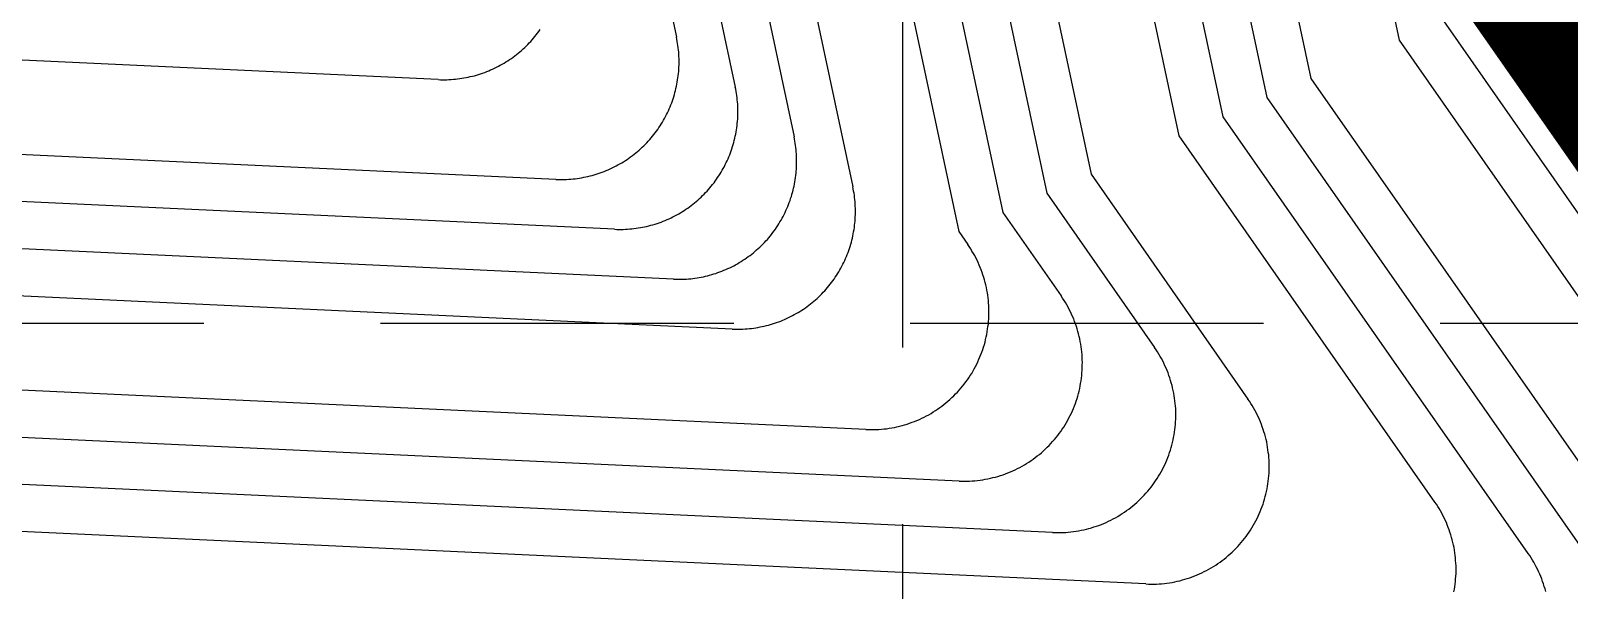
# Model space of a CAD drawing. Header units: inches. Extents: x 2439273 to 2445077, y 7048639 to 7057917.
# Drawn here: x 2442680.1 to 2442810.7, y 7051373.6 to 7051421.1 of the extents above; entities that cross this region are included whole.
import ezdxf

# ---------------------------------------------------------------- set-up
doc = ezdxf.new("R2010")
doc.units = ezdxf.units.IN
doc.header["$LTSCALE"] = 300
doc.header["$MEASUREMENT"] = 0
for name, pattern in [('DASHED', [0.29, 0.25, -0.04]), ('DASHEDX2', [0.165, 0.125, -0.04]), ('HIDDEN', [0.375, 0.25, -0.125])]:
    doc.linetypes.add(name, pattern=pattern)
for name, color, linetype in [('DRAINAGE_AREA', 250, 'DASHEDX2'), ('GRID', 254, 'HIDDEN'), ('PC', 43, 'DASHEDX2')]:
    doc.layers.add(name, color=color, linetype=linetype)

msp = doc.modelspace()

# ---------------------------------------------------------------- linework, layer by layer
at = {"layer": 'DRAINAGE_AREA', "color": 7, "linetype": 'DASHED', "const_width": 12, "flags": 128}
msp.add_lwpolyline([(2442257.68, 7051403.06), (2442257.73, 7051402.97), (2442257.78, 7051402.87), (2442257.84, 7051402.78), (2442257.89, 7051402.68), (2442257.94, 7051402.59), (2442258, 7051402.5), (2442258.05, 7051402.4), (2442258.11, 7051402.31), (2442258.16, 7051402.21), (2442258.22, 7051402.12), (2442258.27, 7051402.03), (2442258.33, 7051401.94), (2442258.38, 7051401.84), (2442258.44, 7051401.75), (2442258.5, 7051401.66), (2442258.55, 7051401.57), (2442258.61, 7051401.47), (2442258.67, 7051401.38), (2442258.72, 7051401.29), (2442258.78, 7051401.2), (2442258.84, 7051401.11), (2442258.9, 7051401.01), (2442258.95, 7051400.92), (2442259.01, 7051400.83), (2442259.07, 7051400.74), (2442259.13, 7051400.65), (2442259.19, 7051400.56), (2442259.25, 7051400.47), (2442259.31, 7051400.38), (2442259.37, 7051400.29), (2442259.43, 7051400.2), (2442259.49, 7051400.11), (2442259.55, 7051400.02), (2442259.61, 7051399.93), (2442259.67, 7051399.84), (2442259.73, 7051399.75), (2442259.79, 7051399.66), (2442259.86, 7051399.57), (2442259.92, 7051399.48), (2442259.98, 7051399.4), (2442260.04, 7051399.31), (2442260.11, 7051399.22), (2442260.17, 7051399.13), (2442260.23, 7051399.04), (2442260.3, 7051398.95), (2442260.36, 7051398.87), (2442260.42, 7051398.78), (2442260.49, 7051398.69), (2442260.55, 7051398.61), (2442260.62, 7051398.52), (2442260.68, 7051398.43), (2442260.75, 7051398.34), (2442260.81, 7051398.26), (2442260.88, 7051398.17), (2442260.94, 7051398.09), (2442261.01, 7051398), (2442261.07, 7051397.91), (2442261.14, 7051397.83), (2442261.21, 7051397.74), (2442261.27, 7051397.66), (2442261.34, 7051397.57), (2442261.41, 7051397.49), (2442261.48, 7051397.4), (2442261.54, 7051397.32), (2442261.61, 7051397.24), (2442261.68, 7051397.15), (2442261.75, 7051397.07), (2442261.82, 7051396.98), (2442261.89, 7051396.9), (2442261.95, 7051396.82), (2442262.02, 7051396.73), (2442262.09, 7051396.65), (2442262.16, 7051396.57), (2442262.23, 7051396.48), (2442262.3, 7051396.4), (2442262.37, 7051396.32), (2442262.44, 7051396.24), (2442262.51, 7051396.16), (2442262.59, 7051396.07), (2442262.66, 7051395.99), (2442262.73, 7051395.91), (2442262.8, 7051395.83), (2442262.87, 7051395.75), (2442262.94, 7051395.67), (2442263.02, 7051395.59), (2442263.09, 7051395.51), (2442263.16, 7051395.43), (2442263.23, 7051395.35), (2442263.31, 7051395.27), (2442263.38, 7051395.19), (2442263.45, 7051395.11), (2442263.53, 7051395.03), (2442263.6, 7051394.95), (2442263.68, 7051394.87), (2442263.75, 7051394.79), (2442263.83, 7051394.71), (2442263.9, 7051394.64), (2442263.98, 7051394.56), (2442264.05, 7051394.48), (2442264.13, 7051394.4), (2442264.39, 7051394.13), (2442264.66, 7051393.86), (2442264.93, 7051393.58), (2442265.2, 7051393.31), (2442265.47, 7051393.04), (2442265.74, 7051392.77), (2442266.02, 7051392.5), (2442266.29, 7051392.24), (2442266.57, 7051391.97), (2442266.84, 7051391.7), (2442267.12, 7051391.44), (2442267.4, 7051391.17), (2442267.67, 7051390.91), (2442267.95, 7051390.65), (2442268.23, 7051390.39), (2442268.51, 7051390.13), (2442268.8, 7051389.87), (2442269.08, 7051389.61), (2442269.36, 7051389.35), (2442269.65, 7051389.1), (2442269.93, 7051388.84), (2442270.22, 7051388.59), (2442270.5, 7051388.33), (2442270.79, 7051388.08), (2442271.08, 7051387.83), (2442271.37, 7051387.58), (2442271.66, 7051387.33), (2442271.95, 7051387.08), (2442272.24, 7051386.83), (2442272.53, 7051386.58), (2442272.83, 7051386.34), (2442273.12, 7051386.09), (2442273.42, 7051385.85), (2442273.71, 7051385.6), (2442274.01, 7051385.36), (2442274.31, 7051385.12), (2442274.61, 7051384.88), (2442274.9, 7051384.64), (2442275.2, 7051384.4), (2442275.5, 7051384.17), (2442275.81, 7051383.93), (2442276.11, 7051383.69), (2442276.41, 7051383.46), (2442276.71, 7051383.23), (2442277.02, 7051382.99), (2442277.32, 7051382.76), (2442277.63, 7051382.53), (2442277.94, 7051382.3), (2442278.24, 7051382.08), (2442278.55, 7051381.85), (2442278.86, 7051381.62), (2442279.17, 7051381.4), (2442279.48, 7051381.17), (2442279.79, 7051380.95), (2442280.1, 7051380.73), (2442280.42, 7051380.51), (2442280.73, 7051380.29), (2442281.04, 7051380.07), (2442281.36, 7051379.85), (2442281.68, 7051379.63), (2442281.99, 7051379.42), (2442282.31, 7051379.2), (2442282.63, 7051378.99), (2442282.94, 7051378.77), (2442283.26, 7051378.56), (2442283.58, 7051378.35), (2442283.9, 7051378.14), (2442284.23, 7051377.93), (2442284.55, 7051377.73), (2442284.87, 7051377.52), (2442285.19, 7051377.32), (2442285.52, 7051377.11), (2442285.84, 7051376.91), (2442286.17, 7051376.71), (2442286.49, 7051376.5), (2442286.82, 7051376.3), (2442287.15, 7051376.11), (2442287.47, 7051375.91), (2442287.8, 7051375.71), (2442288.13, 7051375.52), (2442288.46, 7051375.32), (2442288.79, 7051375.13), (2442289.12, 7051374.94), (2442289.46, 7051374.74), (2442289.79, 7051374.55), (2442290.12, 7051374.36), (2442290.45, 7051374.18), (2442290.79, 7051373.99), (2442291.12, 7051373.8), (2442291.46, 7051373.62), (2442291.79, 7051373.44), (2442292.13, 7051373.25), (2442292.47, 7051373.07), (2442292.81, 7051372.89), (2442293.14, 7051372.71), (2442293.48, 7051372.53), (2442293.82, 7051372.36), (2442294.16, 7051372.18), (2442294.5, 7051372.01), (2442294.85, 7051371.83), (2442295.51, 7051371.5), (2442296.17, 7051371.17), (2442296.84, 7051370.84), (2442297.51, 7051370.51), (2442298.18, 7051370.19), (2442298.85, 7051369.87), (2442299.52, 7051369.56), (2442300.19, 7051369.24), (2442300.87, 7051368.93), (2442301.54, 7051368.62), (2442302.22, 7051368.32), (2442302.9, 7051368.01), (2442303.58, 7051367.71), (2442304.26, 7051367.42), (2442304.94, 7051367.12), (2442305.62, 7051366.83), (2442306.31, 7051366.54), (2442306.99, 7051366.26), (2442307.68, 7051365.97), (2442308.37, 7051365.69), (2442309.06, 7051365.42), (2442309.75, 7051365.14), (2442310.44, 7051364.87), (2442311.13, 7051364.6), (2442311.83, 7051364.34), (2442312.52, 7051364.08), (2442313.22, 7051363.82), (2442313.91, 7051363.56), (2442314.61, 7051363.31), (2442315.31, 7051363.06), (2442316.01, 7051362.81), (2442316.71, 7051362.56), (2442317.41, 7051362.32), (2442318.12, 7051362.08), (2442318.82, 7051361.85), (2442319.53, 7051361.61), (2442320.23, 7051361.38), (2442320.94, 7051361.16), (2442321.65, 7051360.93), (2442322.36, 7051360.71), (2442323.07, 7051360.5), (2442323.78, 7051360.28), (2442324.49, 7051360.07), (2442325.2, 7051359.86), (2442325.92, 7051359.65), (2442326.63, 7051359.45), (2442327.35, 7051359.25), (2442328.06, 7051359.05), (2442328.78, 7051358.86), (2442329.5, 7051358.67), (2442330.22, 7051358.48), (2442330.94, 7051358.3), (2442331.66, 7051358.12), (2442332.38, 7051357.94), (2442333.1, 7051357.76), (2442333.82, 7051357.59), (2442334.55, 7051357.42), (2442335.27, 7051357.25), (2442335.99, 7051357.09), (2442336.72, 7051356.93), (2442337.45, 7051356.77), (2442338.17, 7051356.62), (2442338.9, 7051356.47), (2442339.63, 7051356.32), (2442340.36, 7051356.18), (2442341.09, 7051356.03), (2442341.81, 7051355.89), (2442342.55, 7051355.76), (2442343.28, 7051355.63), (2442344.01, 7051355.5), (2442344.74, 7051355.37), (2442345.47, 7051355.25), (2442346.2, 7051355.13), (2442346.94, 7051355.01), (2442347.67, 7051354.9), (2442348.41, 7051354.78), (2442349.14, 7051354.68), (2442349.88, 7051354.57), (2442350.61, 7051354.47), (2442351.35, 7051354.37), (2442352.09, 7051354.28), (2442352.82, 7051354.18), (2442353.56, 7051354.1), (2442354.3, 7051354.01), (2442355.04, 7051353.93), (2442355.77, 7051353.85), (2442356.51, 7051353.77), (2442357.25, 7051353.7), (2442357.99, 7051353.63), (2442358.73, 7051353.56), (2442359.47, 7051353.49), (2442360.21, 7051353.43), (2442360.95, 7051353.37), (2442361.69, 7051353.32), (2442362.43, 7051353.27), (2442363.17, 7051353.22), (2442363.92, 7051353.17), (2442364.66, 7051353.13), (2442365.4, 7051353.09), (2442366.14, 7051353.06), (2442854.12, 7051330.34), (2442854.34, 7051330.33), (2442854.56, 7051330.33), (2442854.79, 7051330.33), (2442855.01, 7051330.34), (2442855.23, 7051330.35), (2442855.45, 7051330.37), (2442855.68, 7051330.39), (2442855.9, 7051330.42), (2442856.12, 7051330.45), (2442856.34, 7051330.48), (2442856.56, 7051330.53), (2442856.77, 7051330.57), (2442856.99, 7051330.62), (2442857.21, 7051330.68), (2442857.42, 7051330.74), (2442857.63, 7051330.8), (2442857.84, 7051330.88), (2442858.05, 7051330.95), (2442858.26, 7051331.03), (2442858.47, 7051331.11), (2442858.67, 7051331.2), (2442858.87, 7051331.3), (2442859.07, 7051331.39), (2442859.27, 7051331.5), (2442859.47, 7051331.6), (2442859.66, 7051331.71), (2442859.85, 7051331.83), (2442860.04, 7051331.95), (2442860.23, 7051332.07), (2442860.41, 7051332.2), (2442860.59, 7051332.33), (2442860.76, 7051332.47), (2442860.94, 7051332.61), (2442861.11, 7051332.75), (2442861.27, 7051332.9), (2442861.44, 7051333.05), (2442861.6, 7051333.2), (2442861.76, 7051333.36), (2442861.91, 7051333.52), (2442862.06, 7051333.69), (2442862.21, 7051333.85), (2442862.35, 7051334.03), (2442862.49, 7051334.2), (2442862.62, 7051334.38), (2442862.75, 7051334.56), (2442862.88, 7051334.74), (2442863, 7051334.93), (2442863.12, 7051335.12), (2442863.23, 7051335.31), (2442863.34, 7051335.5), (2442863.45, 7051335.7), (2442863.55, 7051335.9), (2442863.64, 7051336.1), (2442863.74, 7051336.3), (2442863.82, 7051336.5), (2442863.91, 7051336.71), (2442863.99, 7051336.92), (2442864.06, 7051337.13), (2442864.13, 7051337.34), (2442864.19, 7051337.55), (2442864.25, 7051337.77), (2442864.31, 7051337.99), (2442864.36, 7051338.2), (2442864.4, 7051338.42), (2442864.44, 7051338.64), (2442864.48, 7051338.86), (2442864.51, 7051339.08), (2442864.53, 7051339.3), (2442864.55, 7051339.52), (2442864.57, 7051339.75), (2442864.58, 7051339.97), (2442864.58, 7051340.19), (2442864.58, 7051340.41), (2442864.58, 7051340.64), (2442864.57, 7051340.86), (2442864.56, 7051341.08), (2442864.54, 7051341.3), (2442864.51, 7051341.52), (2442864.48, 7051341.74), (2442864.45, 7051341.96), (2442864.41, 7051342.18), (2442864.37, 7051342.4), (2442864.32, 7051342.62), (2442864.27, 7051342.84), (2442864.21, 7051343.05), (2442864.14, 7051343.26), (2442864.08, 7051343.48), (2442864, 7051343.69), (2442863.93, 7051343.9), (2442863.84, 7051344.1), (2442863.76, 7051344.31), (2442863.67, 7051344.51), (2442863.57, 7051344.71), (2442863.47, 7051344.91), (2442863.37, 7051345.11), (2442863.26, 7051345.3), (2442863.15, 7051345.49), (2442863.03, 7051345.68), (2442862.91, 7051345.87), (2442862.78, 7051346.06), (2442807.54, 7051425.15), (2442770.52, 7051598.66), (2442753.2, 7051827.92), (2442761.9, 7052001.58), (2442766.41, 7052063.11), (2442802.07, 7052281.18), (2442802.14, 7052281.63), (2442802.2, 7052282.09), (2442802.24, 7052282.54), (2442802.27, 7052282.99), (2442802.3, 7052283.45), (2442802.31, 7052283.91), (2442802.31, 7052284.36), (2442802.29, 7052284.82), (2442802.27, 7052285.27), (2442802.23, 7052285.73), (2442802.18, 7052286.18), (2442802.13, 7052286.64), (2442802.06, 7052287.09), (2442801.97, 7052287.54), (2442801.88, 7052287.98), (2442801.78, 7052288.43), (2442801.66, 7052288.87), (2442801.53, 7052289.31), (2442801.4, 7052289.74), (2442801.25, 7052290.17), (2442801.09, 7052290.6), (2442800.92, 7052291.02), (2442800.74, 7052291.44), (2442800.54, 7052291.86), (2442800.34, 7052292.26), (2442800.13, 7052292.67), (2442799.91, 7052293.07), (2442799.67, 7052293.46), (2442799.43, 7052293.85), (2442799.18, 7052294.23), (2442798.92, 7052294.6), (2442798.65, 7052294.97), (2442798.37, 7052295.33), (2442798.08, 7052295.68), (2442797.78, 7052296.03), (2442797.47, 7052296.36), (2442797.16, 7052296.69), (2442796.83, 7052297.01), (2442796.5, 7052297.33), (2442796.16, 7052297.63), (2442795.81, 7052297.93), (2442795.46, 7052298.22), (2442795.1, 7052298.49), (2442794.73, 7052298.76), (2442794.35, 7052299.02), (2442793.97, 7052299.27), (2442793.58, 7052299.51), (2442793.19, 7052299.74), (2442792.79, 7052299.96), (2442792.38, 7052300.17), (2442791.97, 7052300.37), (2442791.56, 7052300.56), (2442791.14, 7052300.74), (2442790.72, 7052300.91), (2442790.29, 7052301.06), (2442789.85, 7052301.21), (2442789.42, 7052301.35), (2442788.98, 7052301.47), (2442788.54, 7052301.58), (2442788.09, 7052301.68), (2442787.65, 7052301.77), (2442787.2, 7052301.85), (2442786.74, 7052301.92), (2442786.29, 7052301.98), (2442785.84, 7052302.02), (2442785.38, 7052302.05), (2442784.93, 7052302.08), (2442784.47, 7052302.09), (2442784.01, 7052302.08), (2442783.56, 7052302.07), (2442783.1, 7052302.05), (2442782.65, 7052302.01), (2442782.19, 7052301.96), (2442781.74, 7052301.9), (2442781.29, 7052301.83), (2442780.84, 7052301.75), (2442780.4, 7052301.66), (2442779.95, 7052301.55), (2442779.51, 7052301.44), (2442779.07, 7052301.31), (2442778.64, 7052301.17), (2442778.21, 7052301.02), (2442777.78, 7052300.86), (2442777.35, 7052300.69), (2442776.94, 7052300.51), (2442776.52, 7052300.32), (2442776.11, 7052300.11), (2442775.71, 7052299.9), (2442775.31, 7052299.68), (2442774.92, 7052299.44), (2442774.53, 7052299.2), (2442774.15, 7052298.95), (2442773.78, 7052298.69), (2442773.41, 7052298.42), (2442773.05, 7052298.13), (2442772.7, 7052297.84), (2442772.36, 7052297.55), (2442772.02, 7052297.24), (2442771.69, 7052296.92), (2442771.37, 7052296.6), (2442665.79, 7052187.43), (2442317.34, 7051768.83), (2442315.91, 7051767.05), (2442314.48, 7051765.25), (2442313.06, 7051763.46), (2442311.64, 7051761.66), (2442310.23, 7051759.85), (2442308.82, 7051758.04), (2442307.42, 7051756.23), (2442306.02, 7051754.41), (2442304.63, 7051752.59), (2442303.25, 7051750.77), (2442301.87, 7051748.94), (2442300.5, 7051747.1), (2442299.13, 7051745.27), (2442297.76, 7051743.42), (2442296.41, 7051741.58), (2442295.06, 7051739.73), (2442293.71, 7051737.88), (2442292.37, 7051736.02), (2442291.03, 7051734.16), (2442289.7, 7051732.29), (2442288.38, 7051730.42), (2442287.06, 7051728.55), (2442285.75, 7051726.67), (2442284.44, 7051724.79), (2442283.14, 7051722.9), (2442281.84, 7051721.01), (2442280.55, 7051719.12), (2442279.27, 7051717.22), (2442277.99, 7051715.32), (2442276.71, 7051713.42), (2442275.45, 7051711.51), (2442274.18, 7051709.6), (2442272.93, 7051707.68), (2442271.68, 7051705.76), (2442270.43, 7051703.84), (2442269.19, 7051701.91), (2442267.96, 7051699.98), (2442266.73, 7051698.05), (2442265.51, 7051696.11), (2442264.29, 7051694.17), (2442263.08, 7051692.22), (2442261.88, 7051690.27), (2442260.68, 7051688.32), (2442259.48, 7051686.36), (2442258.3, 7051684.41), (2442257.12, 7051682.44), (2442255.94, 7051680.48), (2442254.77, 7051678.51), (2442253.61, 7051676.53), (2442252.45, 7051674.56), (2442251.3, 7051672.57), (2442250.15, 7051670.59), (2442249.01, 7051668.6), (2442247.88, 7051666.61), (2442246.75, 7051664.62), (2442245.62, 7051662.62), (2442244.51, 7051660.62), (2442243.4, 7051658.62), (2442242.29, 7051656.61), (2442241.19, 7051654.6), (2442240.1, 7051652.59), (2442239.02, 7051650.57), (2442237.93, 7051648.55), (2442236.86, 7051646.52), (2442235.79, 7051644.5), (2442234.73, 7051642.47), (2442233.67, 7051640.44), (2442232.62, 7051638.4), (2442231.58, 7051636.36), (2442230.54, 7051634.32), (2442229.51, 7051632.27), (2442228.48, 7051630.22), (2442227.46, 7051628.17), (2442226.45, 7051626.12), (2442225.44, 7051624.06), (2442224.44, 7051622), (2442223.44, 7051619.94), (2442222.45, 7051617.87), (2442221.47, 7051615.8), (2442220.49, 7051613.73), (2442219.52, 7051611.65), (2442218.56, 7051609.57), (2442217.6, 7051607.49), (2442216.65, 7051605.41), (2442215.7, 7051603.32), (2442214.76, 7051601.23), (2442213.83, 7051599.14), (2442212.9, 7051597.04), (2442211.98, 7051594.95), (2442211.06, 7051592.85), (2442210.16, 7051590.74), (2442209.25, 7051588.64), (2442208.36, 7051586.53), (2442207.47, 7051584.42), (2442206.58, 7051582.3), (2442205.71, 7051580.19), (2442204.84, 7051578.07), (2442203.97, 7051575.95), (2442203.11, 7051573.82), (2442202.26, 7051571.69), (2442202.1, 7051571.3), (2442201.95, 7051570.9), (2442201.79, 7051570.5), (2442201.64, 7051570.1), (2442201.48, 7051569.7), (2442201.33, 7051569.3), (2442201.18, 7051568.9), (2442201.02, 7051568.5), (2442200.87, 7051568.1), (2442200.72, 7051567.7), (2442200.58, 7051567.3), (2442200.43, 7051566.89), (2442200.28, 7051566.49), (2442200.14, 7051566.09), (2442199.99, 7051565.68), (2442199.85, 7051565.28), (2442199.71, 7051564.88), (2442199.56, 7051564.47), (2442199.42, 7051564.07), (2442199.28, 7051563.66), (2442199.15, 7051563.26), (2442199.01, 7051562.85), (2442198.87, 7051562.45), (2442198.74, 7051562.04), (2442198.6, 7051561.63), (2442198.47, 7051561.23), (2442198.33, 7051560.82), (2442198.2, 7051560.41), (2442198.07, 7051560), (2442197.94, 7051559.6), (2442197.81, 7051559.19), (2442197.69, 7051558.78), (2442197.56, 7051558.37), (2442197.43, 7051557.96), (2442197.31, 7051557.55), (2442197.18, 7051557.14), (2442197.06, 7051556.73), (2442196.94, 7051556.32), (2442196.82, 7051555.91), (2442196.7, 7051555.5), (2442196.58, 7051555.08), (2442196.46, 7051554.67), (2442196.35, 7051554.26), (2442196.23, 7051553.85), (2442196.12, 7051553.44), (2442196, 7051553.02), (2442195.89, 7051552.61), (2442195.78, 7051552.2), (2442195.67, 7051551.78), (2442195.56, 7051551.37), (2442195.45, 7051550.95), (2442195.34, 7051550.54), (2442195.23, 7051550.12), (2442195.13, 7051549.71), (2442195.02, 7051549.29), (2442194.92, 7051548.88), (2442194.82, 7051548.46), (2442194.72, 7051548.05), (2442194.62, 7051547.63), (2442194.52, 7051547.21), (2442194.42, 7051546.8), (2442194.32, 7051546.38), (2442194.22, 7051545.96), (2442194.13, 7051545.54), (2442194.03, 7051545.13), (2442193.94, 7051544.71), (2442193.85, 7051544.29), (2442193.76, 7051543.87), (2442193.66, 7051543.45), (2442193.58, 7051543.03), (2442193.49, 7051542.61), (2442193.4, 7051542.2), (2442193.31, 7051541.78), (2442193.23, 7051541.36), (2442193.14, 7051540.94), (2442193.06, 7051540.52), (2442192.98, 7051540.1), (2442192.9, 7051539.68), (2442192.82, 7051539.25), (2442192.74, 7051538.83), (2442192.66, 7051538.41), (2442192.58, 7051537.99), (2442192.51, 7051537.57), (2442192.43, 7051537.15), (2442192.36, 7051536.73), (2442192.28, 7051536.3), (2442192.21, 7051535.88), (2442192.14, 7051535.46), (2442192.07, 7051535.04), (2442192, 7051534.61), (2442191.93, 7051534.19), (2442191.87, 7051533.77), (2442191.8, 7051533.34), (2442191.74, 7051532.92), (2442191.67, 7051532.5), (2442191.61, 7051532.07), (2442191.55, 7051531.65), (2442191.49, 7051531.23), (2442191.43, 7051530.8), (2442191.37, 7051530.38), (2442191.35, 7051530.25), (2442191.34, 7051530.12), (2442191.32, 7051529.99), (2442191.31, 7051529.87), (2442191.29, 7051529.74), (2442191.28, 7051529.61), (2442191.27, 7051529.48), (2442191.26, 7051529.35), (2442191.24, 7051529.22), (2442191.24, 7051529.1), (2442191.23, 7051528.97), (2442191.22, 7051528.84), (2442191.21, 7051528.71), (2442191.21, 7051528.58), (2442191.2, 7051528.45), (2442191.19, 7051528.32), (2442191.19, 7051528.2), (2442191.19, 7051528.07), (2442191.19, 7051527.94), (2442191.18, 7051527.81), (2442191.18, 7051527.68), (2442191.18, 7051527.55), (2442191.19, 7051527.42), (2442191.19, 7051527.29), (2442191.19, 7051527.16), (2442191.19, 7051527.04), (2442191.2, 7051526.91), (2442191.2, 7051526.78), (2442191.21, 7051526.65), (2442191.22, 7051526.52), (2442191.22, 7051526.39), (2442191.23, 7051526.26), (2442191.24, 7051526.14), (2442191.25, 7051526.01), (2442191.26, 7051525.88), (2442191.28, 7051525.75), (2442191.29, 7051525.62), (2442191.3, 7051525.49), (2442191.32, 7051525.37), (2442191.33, 7051525.24), (2442191.35, 7051525.11), (2442191.36, 7051524.98), (2442191.38, 7051524.85), (2442191.4, 7051524.73), (2442191.42, 7051524.6), (2442191.44, 7051524.47), (2442191.46, 7051524.35), (2442191.48, 7051524.22), (2442191.51, 7051524.09), (2442191.53, 7051523.97), (2442191.55, 7051523.84), (2442191.58, 7051523.71), (2442191.6, 7051523.59), (2442191.63, 7051523.46), (2442191.66, 7051523.33), (2442191.69, 7051523.21), (2442191.72, 7051523.08), (2442191.75, 7051522.96), (2442191.78, 7051522.83), (2442191.81, 7051522.71), (2442191.84, 7051522.58), (2442191.87, 7051522.46), (2442191.91, 7051522.33), (2442191.94, 7051522.21), (2442191.98, 7051522.09), (2442192.01, 7051521.96), (2442192.05, 7051521.84), (2442192.09, 7051521.72), (2442192.13, 7051521.59), (2442192.17, 7051521.47), (2442192.21, 7051521.35), (2442192.25, 7051521.23), (2442192.29, 7051521.1), (2442192.33, 7051520.98), (2442192.38, 7051520.86), (2442192.42, 7051520.74), (2442192.47, 7051520.62), (2442192.51, 7051520.5), (2442192.56, 7051520.38), (2442192.61, 7051520.26), (2442192.65, 7051520.14), (2442192.7, 7051520.02), (2442192.75, 7051519.9), (2442192.8, 7051519.78), (2442192.85, 7051519.66), (2442192.91, 7051519.55), (2442192.96, 7051519.43), (2442193.01, 7051519.31), (2442193.07, 7051519.2), (2442193.12, 7051519.08), (2442193.18, 7051518.96), (2442193.23, 7051518.85), (2442193.29, 7051518.73), (2442193.35, 7051518.62), (2442193.41, 7051518.5), (2442193.47, 7051518.39), (2442193.53, 7051518.27), (2442193.59, 7051518.16), (2442193.65, 7051518.05), (2442193.71, 7051517.93), (2442257.68, 7051403.06)], close=True, dxfattribs=at)
at = {"layer": 'GRID', "linetype": 'HIDDEN', "ltscale": 0.4}
for p, q in [((2442754.12, 7049369.17), (2442754.12, 7057765.42)), ((2439424.76, 7051396.22), (2444925.44, 7051396.22))]:
    msp.add_line(p, q, dxfattribs=at)
at = {"layer": 'PC', "color": 24, "linetype": 'Continuous', "flags": 128}
for points in [[(2442366.33, 7051357.05), (2442848.7, 7051334.6), (2442855.83, 7051349.03), (2442803.79, 7051423.52), (2442766.55, 7051598.09), (2442749.19, 7051827.87), (2442757.9, 7052001.82), (2442762.43, 7052063.58), (2442795.96, 7052268.58)], [(2442789.84, 7052255.98), (2442758.45, 7052064.05), (2442753.91, 7052002.07), (2442745.18, 7051827.82), (2442762.58, 7051597.52), (2442800.05, 7051421.9), (2442847.75, 7051353.6), (2442840.33, 7051338.99), (2442366.51, 7051361.05)], [(2442838.92, 7051359.26), (2442796.31, 7051420.27), (2442758.61, 7051596.95), (2442741.17, 7051827.77), (2442749.92, 7052002.31), (2442754.48, 7052064.52), (2442783.73, 7052243.38)], [(2442823.11, 7051367.92), (2442788.82, 7051417.02), (2442750.68, 7051595.81), (2442733.16, 7051827.67), (2442741.93, 7052002.81), (2442746.52, 7052065.46), (2442771.5, 7052218.18)], [(2442815.18, 7051372.3), (2442785.08, 7051415.39), (2442746.71, 7051595.23), (2442729.15, 7051827.62), (2442737.94, 7052003.05), (2442742.55, 7052065.93), (2442765.39, 7052205.58)], [(2442807.24, 7051376.67), (2442781.33, 7051413.76), (2442742.74, 7051594.66), (2442725.14, 7051827.56), (2442733.95, 7052003.3), (2442738.57, 7052066.4), (2442759.27, 7052192.98)], [(2442799.31, 7051381.04), (2442777.59, 7051412.14), (2442738.77, 7051594.09), (2442721.14, 7051827.51), (2442729.95, 7052003.55), (2442734.59, 7052066.87), (2442753.16, 7052180.38)], [(2442740.93, 7052155.17), (2442726.64, 7052067.81), (2442721.97, 7052004.04), (2442713.12, 7051827.41), (2442730.84, 7051592.95), (2442770.11, 7051408.88), (2442783.44, 7051389.79)], [(2442734.86, 7052142.84), (2442722.67, 7052068.28), (2442717.98, 7052004.28), (2442709.11, 7051827.36), (2442726.87, 7051592.38), (2442766.36, 7051407.26), (2442775.51, 7051394.17)], [(2442728.84, 7052130.81), (2442718.69, 7052068.75), (2442713.98, 7052004.53), (2442705.11, 7051827.31), (2442722.9, 7051591.81), (2442762.62, 7051405.63), (2442767.57, 7051398.54)], [(2442722.76, 7052118.42), (2442714.71, 7052069.22), (2442709.99, 7052004.78), (2442701.1, 7051827.26), (2442718.93, 7051591.24), (2442758.88, 7051404.01), (2442759.64, 7051402.91)], [(2442710.72, 7052094.36), (2442706.76, 7052070.16), (2442702.01, 7052005.27), (2442693.08, 7051827.16), (2442710.99, 7051590.1), (2442749.88, 7051407.81)], [(2442704.7, 7052082.33), (2442702.78, 7052070.63), (2442698.01, 7052005.52), (2442689.08, 7051827.11), (2442707.03, 7051589.53), (2442744.89, 7051412.05)], [(2442698.86, 7052071.83), (2442694.02, 7052005.76), (2442685.07, 7051827.06), (2442703.06, 7051588.96), (2442739.9, 7051416.28)], [(2442693.94, 7052059.38), (2442690.03, 7052006.01), (2442681.06, 7051827.01), (2442699.09, 7051588.39), (2442734.9, 7051420.52)], [(2442857.35, 7051330.19), (2442864.14, 7051344.11), (2442807.54, 7051425.15), (2442770.52, 7051598.66), (2442753.2, 7051827.92)], [(2442714.67, 7051416.92), (2442369.86, 7051432.97)], [(2442724.66, 7051408.44), (2442369.49, 7051424.98)], [(2442729.65, 7051404.21), (2442369.3, 7051420.98)], [(2442714.67, 7051416.92), (2442714.85, 7051416.91), (2442715.04, 7051416.91), (2442715.22, 7051416.91), (2442715.4, 7051416.91), (2442715.58, 7051416.92), (2442715.77, 7051416.93), (2442715.95, 7051416.94), (2442716.13, 7051416.96), (2442716.31, 7051416.98), (2442716.49, 7051417), (2442716.67, 7051417.03), (2442716.85, 7051417.06), (2442717.03, 7051417.09), (2442717.21, 7051417.13), (2442717.39, 7051417.17), (2442717.57, 7051417.21), (2442717.75, 7051417.25), (2442717.92, 7051417.3), (2442718.1, 7051417.36), (2442718.27, 7051417.41), (2442718.44, 7051417.47), (2442718.62, 7051417.53), (2442718.79, 7051417.6), (2442718.96, 7051417.67), (2442719.12, 7051417.74), (2442719.29, 7051417.81), (2442719.46, 7051417.89), (2442719.62, 7051417.97), (2442719.78, 7051418.05), (2442719.94, 7051418.14), (2442720.1, 7051418.23), (2442720.26, 7051418.32), (2442720.42, 7051418.42), (2442720.57, 7051418.51), (2442720.72, 7051418.62), (2442720.88, 7051418.72), (2442721.02, 7051418.82), (2442721.17, 7051418.93), (2442721.32, 7051419.05), (2442721.46, 7051419.16), (2442721.6, 7051419.28), (2442721.74, 7051419.4), (2442721.87, 7051419.52), (2442722.01, 7051419.64), (2442722.14, 7051419.77), (2442722.27, 7051419.9), (2442722.39, 7051420.03), (2442722.52, 7051420.16), (2442722.64, 7051420.3), (2442722.76, 7051420.44), (2442722.88, 7051420.58), (2442722.99, 7051420.72), (2442723.1, 7051420.87), (2442723.21, 7051421.01), (2442723.32, 7051421.16)], [(2442724.66, 7051408.44), (2442724.84, 7051408.44), (2442725.02, 7051408.43), (2442725.21, 7051408.43), (2442725.39, 7051408.44), (2442725.57, 7051408.44), (2442725.75, 7051408.45), (2442725.94, 7051408.47), (2442726.12, 7051408.48), (2442726.3, 7051408.5), (2442726.48, 7051408.53), (2442726.66, 7051408.55), (2442726.84, 7051408.58), (2442727.02, 7051408.62), (2442727.2, 7051408.65), (2442727.38, 7051408.69), (2442727.56, 7051408.73), (2442727.73, 7051408.78), (2442727.91, 7051408.83), (2442728.09, 7051408.88), (2442728.26, 7051408.94), (2442728.43, 7051409), (2442728.6, 7051409.06), (2442728.77, 7051409.12), (2442728.94, 7051409.19), (2442729.11, 7051409.26), (2442729.28, 7051409.34), (2442729.45, 7051409.42), (2442729.61, 7051409.5), (2442729.77, 7051409.58), (2442729.93, 7051409.67), (2442730.09, 7051409.76), (2442730.25, 7051409.85), (2442730.41, 7051409.94), (2442730.56, 7051410.04), (2442730.71, 7051410.14), (2442730.86, 7051410.24), (2442731.01, 7051410.35), (2442731.16, 7051410.46), (2442731.3, 7051410.57), (2442731.45, 7051410.69), (2442731.59, 7051410.8), (2442731.72, 7051410.92), (2442731.86, 7051411.04), (2442732, 7051411.17), (2442732.13, 7051411.3), (2442732.26, 7051411.42), (2442732.38, 7051411.56), (2442732.51, 7051411.69), (2442732.63, 7051411.83), (2442732.75, 7051411.96), (2442732.87, 7051412.1), (2442732.98, 7051412.25), (2442733.09, 7051412.39), (2442733.2, 7051412.54), (2442733.31, 7051412.69), (2442733.41, 7051412.84), (2442733.51, 7051412.99), (2442733.61, 7051413.14), (2442733.71, 7051413.3), (2442733.8, 7051413.46), (2442733.89, 7051413.62), (2442733.97, 7051413.78), (2442734.06, 7051413.94), (2442734.14, 7051414.1), (2442734.22, 7051414.27), (2442734.29, 7051414.44), (2442734.36, 7051414.6), (2442734.43, 7051414.77), (2442734.5, 7051414.95), (2442734.56, 7051415.12), (2442734.62, 7051415.29), (2442734.67, 7051415.46), (2442734.72, 7051415.64), (2442734.77, 7051415.81), (2442734.82, 7051415.99), (2442734.86, 7051416.17), (2442734.9, 7051416.35), (2442734.94, 7051416.53), (2442734.97, 7051416.71), (2442735, 7051416.89), (2442735.03, 7051417.07), (2442735.05, 7051417.25), (2442735.07, 7051417.43), (2442735.09, 7051417.61), (2442735.1, 7051417.79), (2442735.11, 7051417.98), (2442735.12, 7051418.16), (2442735.12, 7051418.34), (2442735.12, 7051418.53), (2442735.12, 7051418.71), (2442735.11, 7051418.89), (2442735.1, 7051419.07), (2442735.09, 7051419.26), (2442735.07, 7051419.44), (2442735.05, 7051419.62), (2442735.03, 7051419.8), (2442735, 7051419.98), (2442734.97, 7051420.16), (2442734.94, 7051420.34), (2442734.9, 7051420.52)], [(2442734.65, 7051399.97), (2442369.12, 7051416.99)], [(2442729.65, 7051404.21), (2442729.83, 7051404.2), (2442730.02, 7051404.2), (2442730.2, 7051404.2), (2442730.38, 7051404.2), (2442730.57, 7051404.21), (2442730.75, 7051404.22), (2442730.93, 7051404.23), (2442731.11, 7051404.25), (2442731.29, 7051404.27), (2442731.48, 7051404.29), (2442731.66, 7051404.32), (2442731.84, 7051404.35), (2442732.02, 7051404.38), (2442732.2, 7051404.42), (2442732.37, 7051404.45), (2442732.55, 7051404.5), (2442732.73, 7051404.54), (2442732.9, 7051404.59), (2442733.08, 7051404.65), (2442733.25, 7051404.7), (2442733.43, 7051404.76), (2442733.6, 7051404.82), (2442733.77, 7051404.89), (2442733.94, 7051404.96), (2442734.11, 7051405.03), (2442734.27, 7051405.1), (2442734.44, 7051405.18), (2442734.6, 7051405.26), (2442734.77, 7051405.34), (2442734.93, 7051405.43), (2442735.09, 7051405.52), (2442735.24, 7051405.61), (2442735.4, 7051405.71), (2442735.55, 7051405.8), (2442735.71, 7051405.9), (2442735.86, 7051406.01), (2442736.01, 7051406.11), (2442736.15, 7051406.22), (2442736.3, 7051406.34), (2442736.44, 7051406.45), (2442736.58, 7051406.57), (2442736.72, 7051406.69), (2442736.86, 7051406.81), (2442736.99, 7051406.93), (2442737.12, 7051407.06), (2442737.25, 7051407.19), (2442737.38, 7051407.32), (2442737.5, 7051407.45), (2442737.62, 7051407.59), (2442737.74, 7051407.73), (2442737.86, 7051407.87), (2442737.97, 7051408.01), (2442738.09, 7051408.15), (2442738.19, 7051408.3), (2442738.3, 7051408.45), (2442738.4, 7051408.6), (2442738.51, 7051408.75), (2442738.6, 7051408.91), (2442738.7, 7051409.06), (2442738.79, 7051409.22), (2442738.88, 7051409.38), (2442738.97, 7051409.54), (2442739.05, 7051409.7), (2442739.13, 7051409.87), (2442739.21, 7051410.03), (2442739.28, 7051410.2), (2442739.36, 7051410.37), (2442739.42, 7051410.54), (2442739.49, 7051410.71), (2442739.55, 7051410.88), (2442739.61, 7051411.05), (2442739.67, 7051411.23), (2442739.72, 7051411.4), (2442739.77, 7051411.58), (2442739.81, 7051411.75), (2442739.86, 7051411.93), (2442739.9, 7051412.11), (2442739.93, 7051412.29), (2442739.97, 7051412.47), (2442740, 7051412.65), (2442740.02, 7051412.83), (2442740.05, 7051413.01), (2442740.07, 7051413.19), (2442740.08, 7051413.38), (2442740.1, 7051413.56), (2442740.11, 7051413.74), (2442740.11, 7051413.92), (2442740.12, 7051414.11), (2442740.12, 7051414.29), (2442740.11, 7051414.47), (2442740.11, 7051414.65), (2442740.1, 7051414.84), (2442740.08, 7051415.02), (2442740.07, 7051415.2), (2442740.05, 7051415.38), (2442740.02, 7051415.56), (2442740, 7051415.74), (2442739.97, 7051415.92), (2442739.93, 7051416.1), (2442739.9, 7051416.28)], [(2442739.64, 7051395.73), (2442368.93, 7051412.99)], [(2442734.65, 7051399.97), (2442734.83, 7051399.96), (2442735.01, 7051399.96), (2442735.19, 7051399.96), (2442735.38, 7051399.96), (2442735.56, 7051399.97), (2442735.74, 7051399.98), (2442735.92, 7051399.99), (2442736.11, 7051400.01), (2442736.29, 7051400.03), (2442736.47, 7051400.05), (2442736.65, 7051400.08), (2442736.83, 7051400.11), (2442737.01, 7051400.14), (2442737.19, 7051400.18), (2442737.37, 7051400.22), (2442737.55, 7051400.26), (2442737.72, 7051400.31), (2442737.9, 7051400.36), (2442738.07, 7051400.41), (2442738.25, 7051400.46), (2442738.42, 7051400.52), (2442738.59, 7051400.59), (2442738.76, 7051400.65), (2442738.93, 7051400.72), (2442739.1, 7051400.79), (2442739.27, 7051400.86), (2442739.43, 7051400.94), (2442739.6, 7051401.02), (2442739.76, 7051401.11), (2442739.92, 7051401.19), (2442740.08, 7051401.28), (2442740.24, 7051401.37), (2442740.39, 7051401.47), (2442740.55, 7051401.57), (2442740.7, 7051401.67), (2442740.85, 7051401.77), (2442741, 7051401.88), (2442741.15, 7051401.99), (2442741.29, 7051402.1), (2442741.43, 7051402.21), (2442741.57, 7051402.33), (2442741.71, 7051402.45), (2442741.85, 7051402.57), (2442741.98, 7051402.69), (2442742.11, 7051402.82), (2442742.24, 7051402.95), (2442742.37, 7051403.08), (2442742.5, 7051403.22), (2442742.62, 7051403.35), (2442742.74, 7051403.49), (2442742.85, 7051403.63), (2442742.97, 7051403.77), (2442743.08, 7051403.92), (2442743.19, 7051404.06), (2442743.3, 7051404.21), (2442743.4, 7051404.36), (2442743.5, 7051404.52), (2442743.6, 7051404.67), (2442743.69, 7051404.83), (2442743.79, 7051404.98), (2442743.87, 7051405.14), (2442743.96, 7051405.3), (2442744.04, 7051405.47), (2442744.13, 7051405.63), (2442744.2, 7051405.8), (2442744.28, 7051405.96), (2442744.35, 7051406.13), (2442744.42, 7051406.3), (2442744.48, 7051406.47), (2442744.55, 7051406.64), (2442744.6, 7051406.82), (2442744.66, 7051406.99), (2442744.71, 7051407.17), (2442744.76, 7051407.34), (2442744.81, 7051407.52), (2442744.85, 7051407.7), (2442744.89, 7051407.87), (2442744.93, 7051408.05), (2442744.96, 7051408.23), (2442744.99, 7051408.41), (2442745.02, 7051408.59), (2442745.04, 7051408.78), (2442745.06, 7051408.96), (2442745.08, 7051409.14), (2442745.09, 7051409.32), (2442745.1, 7051409.5), (2442745.11, 7051409.69), (2442745.11, 7051409.87), (2442745.11, 7051410.05), (2442745.11, 7051410.23), (2442745.1, 7051410.42), (2442745.09, 7051410.6), (2442745.08, 7051410.78), (2442745.06, 7051410.96), (2442745.04, 7051411.15), (2442745.02, 7051411.33), (2442744.99, 7051411.51), (2442744.96, 7051411.69), (2442744.93, 7051411.87), (2442744.89, 7051412.05)], [(2442739.64, 7051395.73), (2442739.82, 7051395.73), (2442740.01, 7051395.72), (2442740.19, 7051395.72), (2442740.37, 7051395.73), (2442740.55, 7051395.73), (2442740.74, 7051395.74), (2442740.92, 7051395.76), (2442741.1, 7051395.77), (2442741.28, 7051395.79), (2442741.46, 7051395.82), (2442741.64, 7051395.84), (2442741.82, 7051395.87), (2442742, 7051395.91), (2442742.18, 7051395.94), (2442742.36, 7051395.98), (2442742.54, 7051396.02), (2442742.72, 7051396.07), (2442742.89, 7051396.12), (2442743.07, 7051396.17), (2442743.24, 7051396.23), (2442743.41, 7051396.29), (2442743.59, 7051396.35), (2442743.76, 7051396.41), (2442743.93, 7051396.48), (2442744.09, 7051396.55), (2442744.26, 7051396.63), (2442744.43, 7051396.71), (2442744.59, 7051396.79), (2442744.75, 7051396.87), (2442744.91, 7051396.96), (2442745.07, 7051397.04), (2442745.23, 7051397.14), (2442745.39, 7051397.23), (2442745.54, 7051397.33), (2442745.69, 7051397.43), (2442745.85, 7051397.53), (2442745.99, 7051397.64), (2442746.14, 7051397.75), (2442746.29, 7051397.86), (2442746.43, 7051397.98), (2442746.57, 7051398.09), (2442746.71, 7051398.21), (2442746.84, 7051398.33), (2442746.98, 7051398.46), (2442747.11, 7051398.58), (2442747.24, 7051398.71), (2442747.36, 7051398.85), (2442747.49, 7051398.98), (2442747.61, 7051399.12), (2442747.73, 7051399.25), (2442747.85, 7051399.39), (2442747.96, 7051399.54), (2442748.07, 7051399.68), (2442748.18, 7051399.83), (2442748.29, 7051399.98), (2442748.39, 7051400.13), (2442748.49, 7051400.28), (2442748.59, 7051400.43), (2442748.69, 7051400.59), (2442748.78, 7051400.75), (2442748.87, 7051400.91), (2442748.96, 7051401.07), (2442749.04, 7051401.23), (2442749.12, 7051401.39), (2442749.2, 7051401.56), (2442749.27, 7051401.73), (2442749.34, 7051401.89), (2442749.41, 7051402.06), (2442749.48, 7051402.23), (2442749.54, 7051402.41), (2442749.6, 7051402.58), (2442749.65, 7051402.75), (2442749.71, 7051402.93), (2442749.76, 7051403.1), (2442749.8, 7051403.28), (2442749.85, 7051403.46), (2442749.89, 7051403.64), (2442749.92, 7051403.82), (2442749.95, 7051404), (2442749.98, 7051404.18), (2442750.01, 7051404.36), (2442750.03, 7051404.54), (2442750.05, 7051404.72), (2442750.07, 7051404.9), (2442750.08, 7051405.08), (2442750.09, 7051405.27), (2442750.1, 7051405.45), (2442750.1, 7051405.63), (2442750.1, 7051405.81), (2442750.1, 7051406), (2442750.09, 7051406.18), (2442750.08, 7051406.36), (2442750.07, 7051406.54), (2442750.05, 7051406.73), (2442750.03, 7051406.91), (2442750.01, 7051407.09), (2442749.98, 7051407.27), (2442749.95, 7051407.45), (2442749.92, 7051407.63), (2442749.88, 7051407.81)], [(2442750.98, 7051387.2), (2442368.56, 7051405)], [(2442750.98, 7051387.2), (2442751.2, 7051387.19), (2442751.42, 7051387.19), (2442751.64, 7051387.19), (2442751.87, 7051387.2), (2442752.09, 7051387.21), (2442752.31, 7051387.22), (2442752.53, 7051387.25), (2442752.75, 7051387.27), (2442752.97, 7051387.3), (2442753.19, 7051387.34), (2442753.41, 7051387.38), (2442753.63, 7051387.43), (2442753.85, 7051387.48), (2442754.06, 7051387.54), (2442754.28, 7051387.6), (2442754.49, 7051387.66), (2442754.7, 7051387.73), (2442754.91, 7051387.81), (2442755.12, 7051387.89), (2442755.33, 7051387.97), (2442755.53, 7051388.06), (2442755.73, 7051388.15), (2442755.93, 7051388.25), (2442756.13, 7051388.35), (2442756.33, 7051388.46), (2442756.52, 7051388.57), (2442756.71, 7051388.69), (2442756.9, 7051388.81), (2442757.08, 7051388.93), (2442757.26, 7051389.06), (2442757.44, 7051389.19), (2442757.62, 7051389.32), (2442757.79, 7051389.46), (2442757.96, 7051389.61), (2442758.13, 7051389.75), (2442758.3, 7051389.91), (2442758.46, 7051390.06), (2442758.61, 7051390.22), (2442758.77, 7051390.38), (2442758.92, 7051390.54), (2442759.06, 7051390.71), (2442759.2, 7051390.88), (2442759.34, 7051391.06), (2442759.48, 7051391.24), (2442759.61, 7051391.42), (2442759.73, 7051391.6), (2442759.86, 7051391.79), (2442759.98, 7051391.97), (2442760.09, 7051392.17), (2442760.2, 7051392.36), (2442760.3, 7051392.56), (2442760.41, 7051392.75), (2442760.5, 7051392.95), (2442760.59, 7051393.16), (2442760.68, 7051393.36), (2442760.76, 7051393.57), (2442760.84, 7051393.78), (2442760.92, 7051393.99), (2442760.98, 7051394.2), (2442761.05, 7051394.41), (2442761.11, 7051394.63), (2442761.16, 7051394.84), (2442761.21, 7051395.06), (2442761.26, 7051395.28), (2442761.3, 7051395.5), (2442761.33, 7051395.72), (2442761.36, 7051395.94), (2442761.39, 7051396.16), (2442761.41, 7051396.38), (2442761.42, 7051396.6), (2442761.43, 7051396.83), (2442761.44, 7051397.05), (2442761.44, 7051397.27), (2442761.44, 7051397.49), (2442761.43, 7051397.72), (2442761.41, 7051397.94), (2442761.39, 7051398.16), (2442761.37, 7051398.38), (2442761.34, 7051398.6), (2442761.31, 7051398.82), (2442761.27, 7051399.04), (2442761.22, 7051399.26), (2442761.18, 7051399.48), (2442761.12, 7051399.69), (2442761.06, 7051399.91), (2442761, 7051400.12), (2442760.93, 7051400.33), (2442760.86, 7051400.54), (2442760.78, 7051400.75), (2442760.7, 7051400.96), (2442760.62, 7051401.17), (2442760.52, 7051401.37), (2442760.43, 7051401.57), (2442760.33, 7051401.77), (2442760.23, 7051401.97), (2442760.12, 7051402.16), (2442760, 7051402.35), (2442759.89, 7051402.54), (2442759.77, 7051402.73), (2442759.64, 7051402.91)], [(2442758.91, 7051382.82), (2442368.37, 7051401)], [(2442758.91, 7051382.82), (2442759.13, 7051382.82), (2442759.36, 7051382.81), (2442759.58, 7051382.82), (2442759.8, 7051382.82), (2442760.02, 7051382.83), (2442760.25, 7051382.85), (2442760.47, 7051382.87), (2442760.69, 7051382.9), (2442760.91, 7051382.93), (2442761.13, 7051382.97), (2442761.35, 7051383.01), (2442761.56, 7051383.06), (2442761.78, 7051383.11), (2442762, 7051383.16), (2442762.21, 7051383.22), (2442762.42, 7051383.29), (2442762.64, 7051383.36), (2442762.85, 7051383.43), (2442763.05, 7051383.51), (2442763.26, 7051383.6), (2442763.46, 7051383.69), (2442763.67, 7051383.78), (2442763.87, 7051383.88), (2442764.06, 7051383.98), (2442764.26, 7051384.09), (2442764.45, 7051384.2), (2442764.64, 7051384.31), (2442764.83, 7051384.43), (2442765.02, 7051384.56), (2442765.2, 7051384.68), (2442765.38, 7051384.82), (2442765.55, 7051384.95), (2442765.73, 7051385.09), (2442765.9, 7051385.23), (2442766.07, 7051385.38), (2442766.23, 7051385.53), (2442766.39, 7051385.69), (2442766.55, 7051385.84), (2442766.7, 7051386.01), (2442766.85, 7051386.17), (2442767, 7051386.34), (2442767.14, 7051386.51), (2442767.28, 7051386.68), (2442767.41, 7051386.86), (2442767.54, 7051387.04), (2442767.67, 7051387.23), (2442767.79, 7051387.41), (2442767.91, 7051387.6), (2442768.02, 7051387.79), (2442768.13, 7051387.99), (2442768.24, 7051388.18), (2442768.34, 7051388.38), (2442768.44, 7051388.58), (2442768.53, 7051388.78), (2442768.62, 7051388.99), (2442768.7, 7051389.2), (2442768.78, 7051389.4), (2442768.85, 7051389.61), (2442768.92, 7051389.83), (2442768.98, 7051390.04), (2442769.04, 7051390.25), (2442769.1, 7051390.47), (2442769.15, 7051390.69), (2442769.19, 7051390.9), (2442769.23, 7051391.12), (2442769.27, 7051391.34), (2442769.3, 7051391.56), (2442769.32, 7051391.79), (2442769.34, 7051392.01), (2442769.36, 7051392.23), (2442769.37, 7051392.45), (2442769.37, 7051392.67), (2442769.38, 7051392.9), (2442769.37, 7051393.12), (2442769.36, 7051393.34), (2442769.35, 7051393.56), (2442769.33, 7051393.79), (2442769.3, 7051394.01), (2442769.27, 7051394.23), (2442769.24, 7051394.45), (2442769.2, 7051394.67), (2442769.16, 7051394.89), (2442769.11, 7051395.1), (2442769.06, 7051395.32), (2442769, 7051395.53), (2442768.93, 7051395.75), (2442768.87, 7051395.96), (2442768.79, 7051396.17), (2442768.72, 7051396.38), (2442768.64, 7051396.59), (2442768.55, 7051396.79), (2442768.46, 7051397), (2442768.36, 7051397.2), (2442768.26, 7051397.4), (2442768.16, 7051397.59), (2442768.05, 7051397.79), (2442767.94, 7051397.98), (2442767.82, 7051398.17), (2442767.7, 7051398.36), (2442767.57, 7051398.54)], [(2442766.84, 7051378.45), (2442368.19, 7051397.01)], [(2442766.84, 7051378.45), (2442767.07, 7051378.44), (2442767.29, 7051378.44), (2442767.51, 7051378.44), (2442767.74, 7051378.45), (2442767.96, 7051378.46), (2442768.18, 7051378.48), (2442768.4, 7051378.5), (2442768.62, 7051378.53), (2442768.84, 7051378.56), (2442769.06, 7051378.59), (2442769.28, 7051378.64), (2442769.5, 7051378.68), (2442769.72, 7051378.73), (2442769.93, 7051378.79), (2442770.15, 7051378.85), (2442770.36, 7051378.92), (2442770.57, 7051378.99), (2442770.78, 7051379.06), (2442770.99, 7051379.14), (2442771.19, 7051379.22), (2442771.4, 7051379.31), (2442771.6, 7051379.41), (2442771.8, 7051379.5), (2442772, 7051379.61), (2442772.19, 7051379.71), (2442772.39, 7051379.82), (2442772.58, 7051379.94), (2442772.77, 7051380.06), (2442772.95, 7051380.18), (2442773.13, 7051380.31), (2442773.31, 7051380.44), (2442773.49, 7051380.58), (2442773.66, 7051380.72), (2442773.83, 7051380.86), (2442774, 7051381.01), (2442774.16, 7051381.16), (2442774.32, 7051381.31), (2442774.48, 7051381.47), (2442774.63, 7051381.63), (2442774.78, 7051381.8), (2442774.93, 7051381.96), (2442775.07, 7051382.14), (2442775.21, 7051382.31), (2442775.35, 7051382.49), (2442775.48, 7051382.67), (2442775.6, 7051382.85), (2442775.73, 7051383.04), (2442775.84, 7051383.23), (2442775.96, 7051383.42), (2442776.07, 7051383.61), (2442776.17, 7051383.81), (2442776.27, 7051384.01), (2442776.37, 7051384.21), (2442776.46, 7051384.41), (2442776.55, 7051384.61), (2442776.63, 7051384.82), (2442776.71, 7051385.03), (2442776.78, 7051385.24), (2442776.85, 7051385.45), (2442776.92, 7051385.67), (2442776.98, 7051385.88), (2442777.03, 7051386.1), (2442777.08, 7051386.31), (2442777.13, 7051386.53), (2442777.17, 7051386.75), (2442777.2, 7051386.97), (2442777.23, 7051387.19), (2442777.26, 7051387.41), (2442777.28, 7051387.63), (2442777.29, 7051387.86), (2442777.3, 7051388.08), (2442777.31, 7051388.3), (2442777.31, 7051388.52), (2442777.3, 7051388.75), (2442777.3, 7051388.97), (2442777.28, 7051389.19), (2442777.26, 7051389.41), (2442777.24, 7051389.63), (2442777.21, 7051389.85), (2442777.17, 7051390.07), (2442777.14, 7051390.29), (2442777.09, 7051390.51), (2442777.04, 7051390.73), (2442776.99, 7051390.95), (2442776.93, 7051391.16), (2442776.87, 7051391.37), (2442776.8, 7051391.59), (2442776.73, 7051391.8), (2442776.65, 7051392.01), (2442776.57, 7051392.21), (2442776.48, 7051392.42), (2442776.39, 7051392.62), (2442776.3, 7051392.82), (2442776.2, 7051393.02), (2442776.09, 7051393.22), (2442775.98, 7051393.41), (2442775.87, 7051393.61), (2442775.75, 7051393.79), (2442775.63, 7051393.98), (2442775.51, 7051394.17)], [(2442774.78, 7051374.08), (2442368, 7051393.01)], [(2442774.78, 7051374.08), (2442775, 7051374.07), (2442775.22, 7051374.07), (2442775.45, 7051374.07), (2442775.67, 7051374.07), (2442775.89, 7051374.09), (2442776.11, 7051374.1), (2442776.34, 7051374.13), (2442776.56, 7051374.15), (2442776.78, 7051374.18), (2442777, 7051374.22), (2442777.22, 7051374.26), (2442777.43, 7051374.31), (2442777.65, 7051374.36), (2442777.87, 7051374.42), (2442778.08, 7051374.48), (2442778.29, 7051374.54), (2442778.5, 7051374.61), (2442778.71, 7051374.69), (2442778.92, 7051374.77), (2442779.13, 7051374.85), (2442779.33, 7051374.94), (2442779.53, 7051375.03), (2442779.73, 7051375.13), (2442779.93, 7051375.23), (2442780.13, 7051375.34), (2442780.32, 7051375.45), (2442780.51, 7051375.57), (2442780.7, 7051375.68), (2442780.88, 7051375.81), (2442781.07, 7051375.94), (2442781.25, 7051376.07), (2442781.42, 7051376.2), (2442781.6, 7051376.34), (2442781.77, 7051376.49), (2442781.93, 7051376.63), (2442782.1, 7051376.78), (2442782.26, 7051376.94), (2442782.42, 7051377.1), (2442782.57, 7051377.26), (2442782.72, 7051377.42), (2442782.86, 7051377.59), (2442783.01, 7051377.76), (2442783.15, 7051377.94), (2442783.28, 7051378.11), (2442783.41, 7051378.29), (2442783.54, 7051378.48), (2442783.66, 7051378.66), (2442783.78, 7051378.85), (2442783.89, 7051379.04), (2442784, 7051379.24), (2442784.11, 7051379.43), (2442784.21, 7051379.63), (2442784.3, 7051379.83), (2442784.4, 7051380.04), (2442784.48, 7051380.24), (2442784.57, 7051380.45), (2442784.64, 7051380.66), (2442784.72, 7051380.87), (2442784.79, 7051381.08), (2442784.85, 7051381.29), (2442784.91, 7051381.51), (2442784.97, 7051381.72), (2442785.01, 7051381.94), (2442785.06, 7051382.16), (2442785.1, 7051382.38), (2442785.14, 7051382.6), (2442785.17, 7051382.82), (2442785.19, 7051383.04), (2442785.21, 7051383.26), (2442785.23, 7051383.48), (2442785.24, 7051383.7), (2442785.24, 7051383.93), (2442785.24, 7051384.15), (2442785.24, 7051384.37), (2442785.23, 7051384.59), (2442785.22, 7051384.82), (2442785.2, 7051385.04), (2442785.17, 7051385.26), (2442785.14, 7051385.48), (2442785.11, 7051385.7), (2442785.07, 7051385.92), (2442785.03, 7051386.14), (2442784.98, 7051386.36), (2442784.92, 7051386.57), (2442784.87, 7051386.79), (2442784.8, 7051387), (2442784.74, 7051387.21), (2442784.66, 7051387.42), (2442784.59, 7051387.63), (2442784.5, 7051387.84), (2442784.42, 7051388.05), (2442784.33, 7051388.25), (2442784.23, 7051388.45), (2442784.13, 7051388.65), (2442784.03, 7051388.85), (2442783.92, 7051389.04), (2442783.81, 7051389.23), (2442783.69, 7051389.42), (2442783.57, 7051389.61), (2442783.44, 7051389.79)], [(2442800.93, 7051373.41), (2442800.97, 7051373.63), (2442801, 7051373.85), (2442801.03, 7051374.07), (2442801.06, 7051374.29), (2442801.08, 7051374.51), (2442801.09, 7051374.73), (2442801.11, 7051374.96), (2442801.11, 7051375.18), (2442801.11, 7051375.4), (2442801.11, 7051375.63), (2442801.1, 7051375.85), (2442801.08, 7051376.07), (2442801.06, 7051376.29), (2442801.04, 7051376.51), (2442801.01, 7051376.73), (2442800.98, 7051376.95), (2442800.94, 7051377.17), (2442800.89, 7051377.39), (2442800.85, 7051377.61), (2442800.79, 7051377.83), (2442800.73, 7051378.04), (2442800.67, 7051378.25), (2442800.6, 7051378.47), (2442800.53, 7051378.68), (2442800.45, 7051378.89), (2442800.37, 7051379.09), (2442800.29, 7051379.3), (2442800.19, 7051379.5), (2442800.1, 7051379.7), (2442800, 7051379.9), (2442799.9, 7051380.1), (2442799.79, 7051380.29), (2442799.67, 7051380.48), (2442799.56, 7051380.67), (2442799.44, 7051380.86), (2442799.31, 7051381.04)], [(2442808.73, 7051373.45), (2442808.67, 7051373.67), (2442808.61, 7051373.88), (2442808.54, 7051374.09), (2442808.47, 7051374.3), (2442808.39, 7051374.51), (2442808.31, 7051374.72), (2442808.22, 7051374.92), (2442808.13, 7051375.13), (2442808.03, 7051375.33), (2442807.93, 7051375.53), (2442807.83, 7051375.72), (2442807.72, 7051375.92), (2442807.61, 7051376.11), (2442807.49, 7051376.3), (2442807.37, 7051376.49), (2442807.24, 7051376.67)]]:
    msp.add_lwpolyline(points, dxfattribs=at)

doc.saveas('drawing.dxf')
